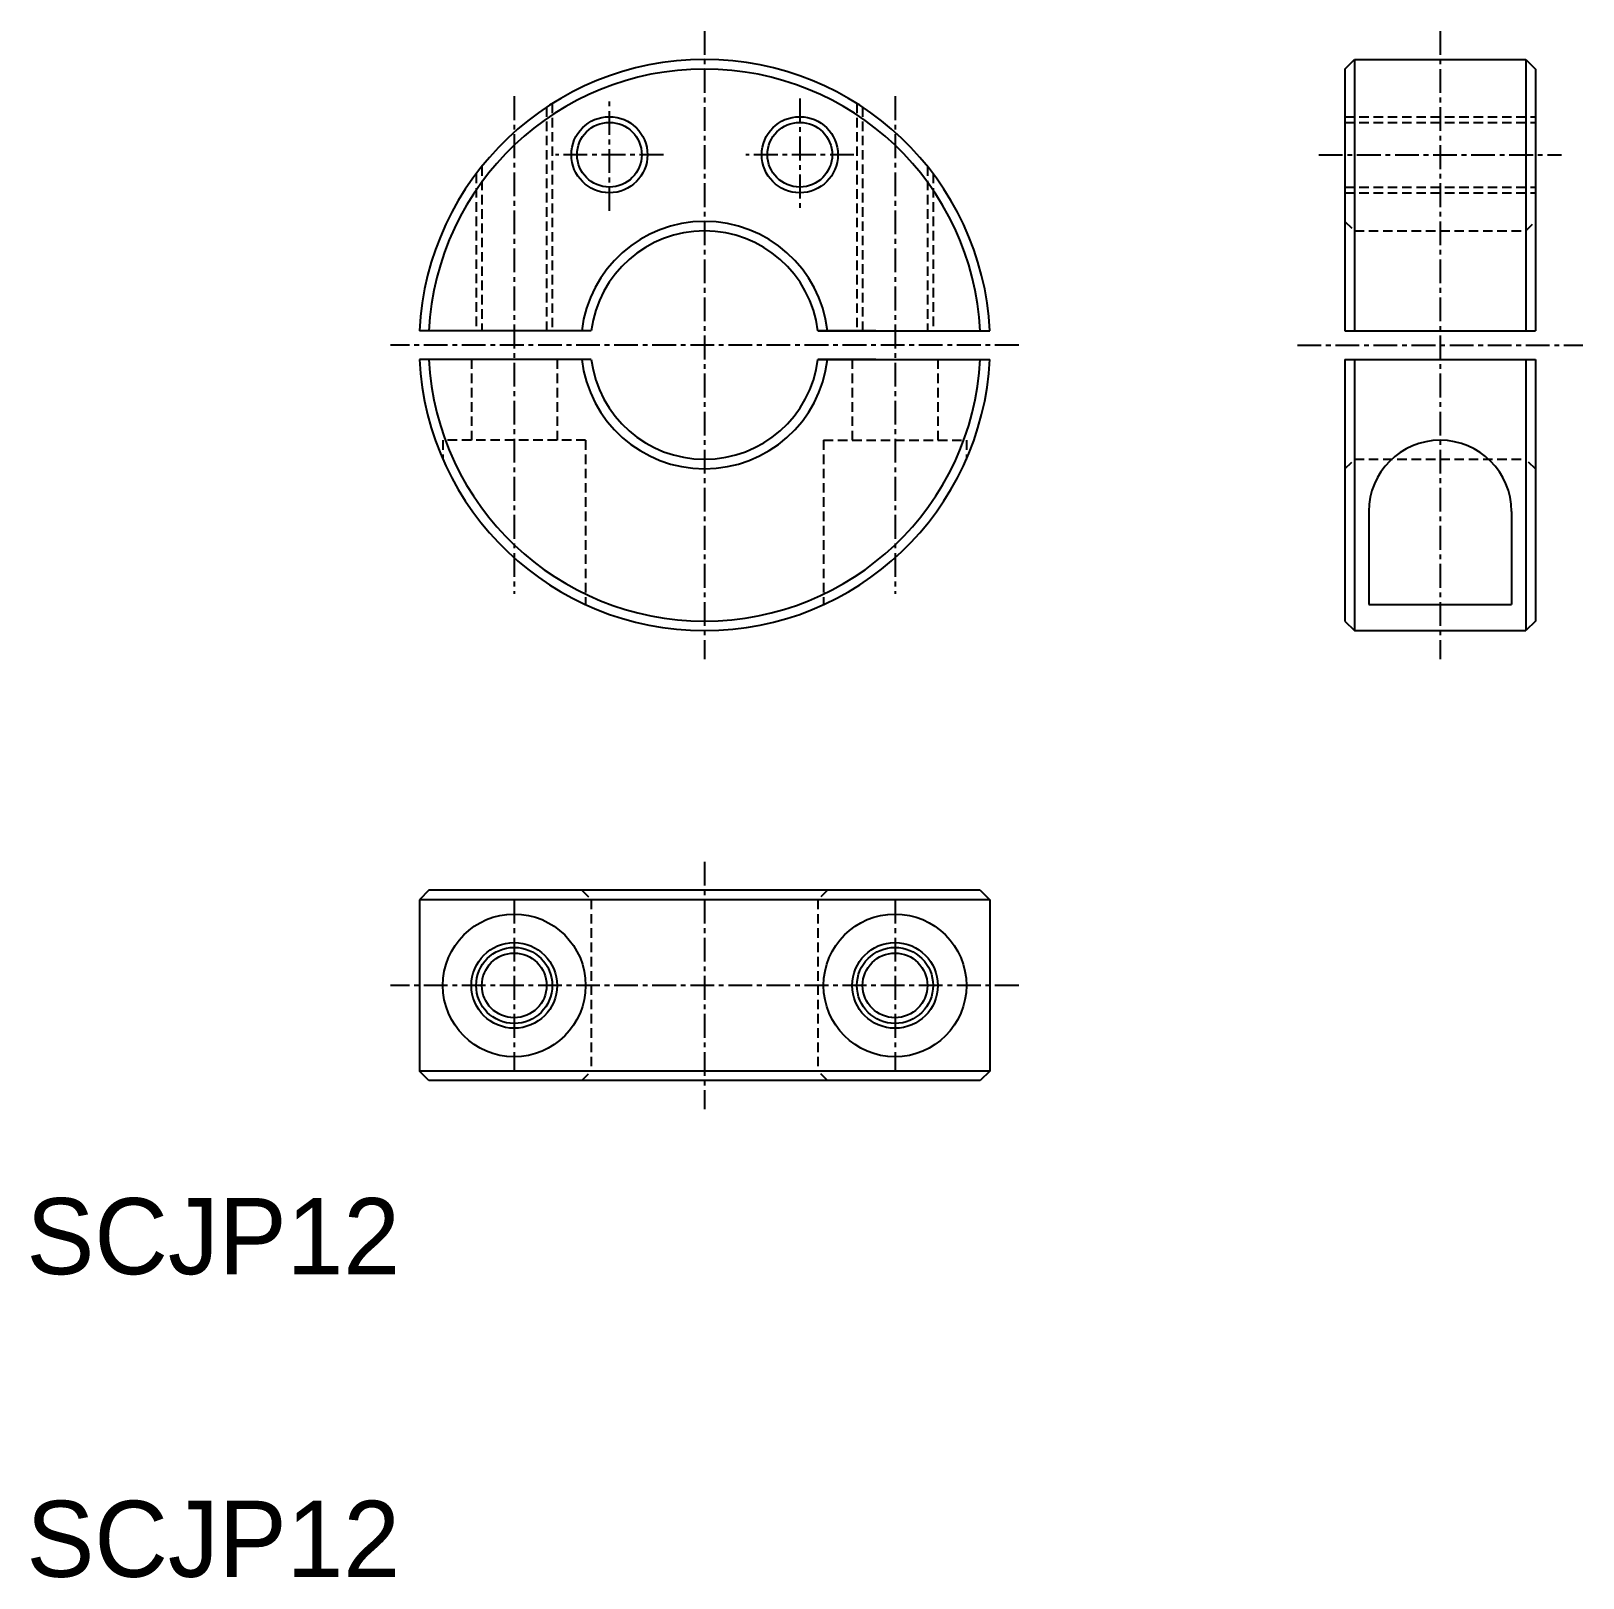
# Model space of a CAD drawing. Extents: x 71.9 to 153.5, y 178.3 to 259.6.
import ezdxf

# ---------------------------------------------------------------- set-up
doc = ezdxf.new("R2010")
doc.units = 0
doc.linetypes.add('CENTER', pattern=[2, 1.25, -0.25, 0.25, -0.25])
doc.linetypes.add('DASHED', pattern=[0.75, 0.5, -0.25])
doc.layers.get('0').update_dxf_attribs({"linetype": 'CONTINUOUS'})
doc.layers.add('CENTER', color=1, linetype='CENTER')

msp = doc.modelspace()

# ---------------------------------------------------------------- linework, layer by layer
at = {"color": 7, "linetype": 'CONTINUOUS'}
for p, q in [((140.956, 257.586), (141.456, 258.086)), ((140.956, 257.586), (140.956, 243.836)), ((141.456, 258.086), (150.456, 258.086)), ((141.456, 258.086), (141.456, 243.836)), ((150.456, 258.086), (150.456, 243.836)), ((150.456, 258.086), (150.956, 257.586)), ((150.956, 257.586), (150.956, 243.836)), ((101.37, 243.836), (92.341, 243.836)), ((116.323, 243.836), (113.276, 243.836)), ((113.276, 243.836), (122.304, 243.836)), ((140.956, 243.836), (150.956, 243.836)), ((101.37, 242.336), (92.341, 242.336)), ((116.323, 242.336), (113.276, 242.336)), ((113.276, 242.336), (122.304, 242.336)), ((140.956, 242.336), (150.956, 242.336)), ((140.956, 242.336), (140.956, 228.586)), ((141.456, 242.336), (141.456, 228.086)), ((150.456, 242.336), (150.456, 228.086)), ((150.956, 242.336), (150.956, 228.586)), ((142.206, 234.336), (142.206, 229.45)), ((149.706, 234.336), (149.706, 229.45)), ((142.206, 229.45), (149.706, 229.45)), ((140.956, 228.586), (141.456, 228.086)), ((150.956, 228.586), (150.456, 228.086)), ((141.456, 228.086), (150.456, 228.086)), ((92.841, 214.441), (92.341, 213.941)), ((121.804, 214.441), (92.841, 214.441)), ((107.323, 214.441), (107.323, 214.441)), ((121.804, 214.441), (122.304, 213.941)), ((122.304, 213.941), (92.341, 213.941)), ((92.341, 213.941), (92.341, 204.941)), ((122.304, 213.941), (122.304, 204.941)), ((122.304, 204.941), (92.341, 204.941)), ((92.841, 204.441), (92.341, 204.941)), ((122.304, 204.941), (121.804, 204.441)), ((121.804, 204.441), (92.841, 204.441))]:
    msp.add_line(p, q, dxfattribs=at)
at = {"color": 3, "linetype": 'DASHED'}
for p, q in [((99.023, 255.58), (99.023, 243.836)), ((99.323, 255.774), (99.323, 243.836)), ((115.323, 255.774), (115.323, 243.836)), ((115.623, 255.58), (115.623, 243.836)), ((140.956, 255.086), (150.956, 255.086)), ((140.956, 254.786), (150.956, 254.786)), ((95.323, 252.086), (95.323, 243.836)), ((95.623, 252.472), (95.623, 243.836)), ((119.023, 252.472), (119.023, 243.836)), ((119.323, 252.086), (119.323, 243.836)), ((140.956, 251.386), (150.956, 251.386)), ((140.956, 251.086), (150.956, 251.086)), ((140.956, 249.586), (141.456, 249.086)), ((150.456, 249.086), (150.956, 249.586)), ((141.456, 249.086), (150.456, 249.086)), ((95.073, 242.336), (95.073, 238.086)), ((99.573, 242.336), (99.573, 238.086)), ((115.073, 242.336), (115.073, 238.086)), ((119.573, 242.336), (119.573, 238.086)), ((101.073, 238.086), (93.573, 238.086)), ((93.573, 238.086), (93.573, 237.091)), ((101.073, 238.086), (101.073, 229.45)), ((113.573, 238.086), (121.073, 238.086)), ((113.573, 238.086), (113.573, 229.45)), ((121.073, 238.086), (121.073, 237.091)), ((140.956, 236.586), (141.456, 237.086)), ((141.456, 237.086), (150.456, 237.086)), ((150.956, 236.586), (150.456, 237.086)), ((100.87, 214.441), (101.37, 213.941)), ((113.776, 214.441), (113.276, 213.941)), ((101.37, 213.941), (101.37, 204.941)), ((113.276, 213.941), (113.276, 204.941)), ((100.87, 204.441), (101.37, 204.941)), ((113.776, 204.441), (113.276, 204.941))]:
    msp.add_line(p, q, dxfattribs=at)
at = {"color": 3, "linetype": 'CONTINUOUS'}
for centre in [(102.323, 253.086), (112.323, 253.086), (97.323, 209.441), (117.323, 209.441)]:
    msp.add_circle(centre, 2, dxfattribs=at)
at = {"color": 7, "linetype": 'CONTINUOUS'}
for centre, radius in [((102.323, 253.086), 1.7), ((112.323, 253.086), 1.7), ((97.323, 209.441), 3.75), ((117.323, 209.441), 3.75), ((97.323, 209.441), 2.25), ((97.323, 209.441), 1.7), ((117.323, 209.441), 2.25), ((117.323, 209.441), 1.7)]:
    msp.add_circle(centre, radius, dxfattribs=at)
for centre, radius, start, end in [((107.323, 243.086), 15, 2.86598, 177.13403), ((107.323, 243.086), 14.5, 2.9649, 177.0351), ((107.323, 243.086), 6.5, 6.62581, 173.3742), ((107.323, 243.086), 6, 7.18076, 172.81923), ((107.323, 243.086), 15, 182.86599, 270), ((107.323, 243.086), 14.5, 182.9649, 270), ((107.323, 243.086), 6.5, 186.62581, 270), ((107.323, 243.086), 6, 187.18075, 270), ((107.323, 243.086), 6, 270, 352.81925), ((107.323, 243.086), 6.5, 270, 353.37419), ((107.323, 243.086), 14.5, 270, 357.0351), ((107.323, 243.086), 15, 270, 357.13402), ((145.956, 234.336), 3.75, 0, 180)]:
    msp.add_arc(centre, radius, start, end, dxfattribs=at)
at = {"layer": 'CENTER', "color": 1, "linetype": 'CENTER'}
for p, q in [((107.323, 259.586), (107.323, 226.586)), ((145.956, 259.586), (145.956, 226.586)), ((97.323, 256.159), (97.323, 230.012)), ((102.323, 250.132), (102.323, 256.039)), ((112.323, 256.039), (112.323, 250.132)), ((117.323, 256.159), (117.323, 230.012)), ((105.161, 253.086), (99.485, 253.086)), ((115.161, 253.086), (109.485, 253.086)), ((139.585, 253.086), (152.327, 253.086)), ((123.823, 243.086), (90.823, 243.086)), ((138.456, 243.086), (153.456, 243.086)), ((107.323, 215.941), (107.323, 202.941)), ((97.323, 213.941), (97.323, 204.941)), ((117.323, 213.941), (117.323, 204.941)), ((123.823, 209.441), (90.823, 209.441))]:
    msp.add_line(p, q, dxfattribs=at)

# ---------------------------------------------------------------- texts
at = {"color": 7, "linetype": 'CONTINUOUS'}
for p in [(71.702, 194.268), (71.702, 178.365)]:
    msp.add_text('SCJP12', height=4, dxfattribs=at).set_placement(p)

doc.saveas('drawing.dxf')
